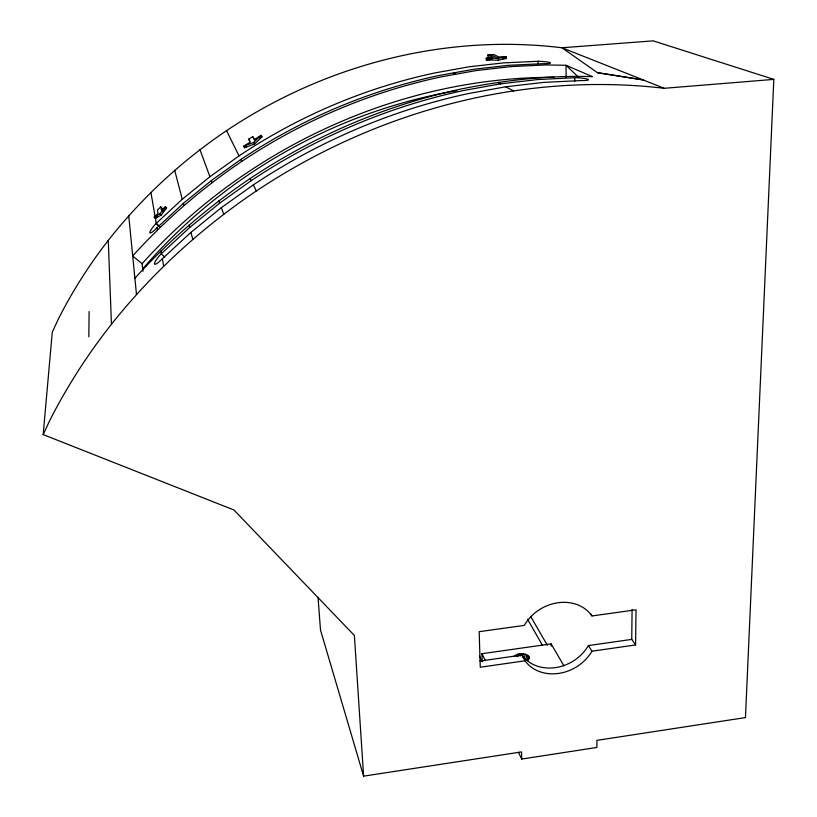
<?xml version="1.0" encoding="UTF-8"?>
<svg xmlns="http://www.w3.org/2000/svg" width="817" height="817" viewBox="0 0 817 817"><rect width="100%" height="100%" fill="white"/><g stroke="black" fill="none" stroke-linecap="round" stroke-linejoin="round"><path stroke-width="1.23" d="M487.912 54.923L492.978 57.394L486.238 58.181L486.34 59.958L498.227 60.192L498.227 58.395L490.486 54.688L487.912 54.923L488.004 56.679L491.048 58.17M498.227 60.192L506.172 58.426L506.183 56.649L498.789 56.965L493.652 54.494L490.486 54.688M88.839 336.788L89.114 311.563M635.585 644.95L636.034 609.809L591.968 615.957A40.339 34.079 -30.2 0 0 558.042 602.732A40.339 34.079 -30.2 0 0 524.351 625.383L479.171 631.684L480.263 667.223L524.994 660.81A40.339 34.079 -30.2 0 0 591.947 651.2L635.585 644.95L631.745 639.394L632.092 609.441M521.695 759.054L521.552 751.926L363.616 776.15L354.374 635.463L233.928 509.982L43.178 434.593L52.268 332.213L57.987 319.804A461.493 410.859 -30.6 0 1 108.273 240.392C141.658 197.908 181.772 160.878 226.544 130.649A461.493 410.859 -30.6 0 1 561.984 47.774L653.192 40.85L773.822 79.382L745.451 717.581L596.9 740.365L596.89 747.453L521.695 759.054L518.438 752.232M538.066 63.675L538.24 61.265A9.579 1.103 3.1 0 1 550.096 62.643A9.579 1.103 3.1 0 1 543.611 63.665L508.654 65.299L473.86 69.241L439.035 75.491A505.274 440.874 -30.4 0 0 240.801 159.519L211.337 180.577L183.355 203.351L156.752 227.984A9.641 1.777 -47.9 0 1 149.797 232.692A9.641 1.777 -47.9 0 1 155.996 223.582L182.273 199.236L209.918 176.717L239.024 155.914A499.861 437.248 -30.5 0 1 434.879 72.927L469.295 66.759L503.691 62.868L538.24 61.265M574.708 81.281L575.005 77.727A10.396 1.287 3.3 0 1 588.026 79.31A10.396 1.287 3.3 0 1 581.296 80.556L543.571 82.405L505.57 86.806L468.294 93.577A542.968 465.547 -30.3 0 0 253.331 184.877L221.336 207.692L190.953 232.355L162.072 258.999A10.458 2.083 -48.1 0 1 154.495 263.871A10.458 2.083 -48.1 0 1 161.184 253.821L189.687 227.504L219.661 203.157L251.238 180.639A536.708 461.523 -30.4 0 1 463.413 90.554L500.208 83.885L537.739 79.545L575.005 77.727M528.538 660.095L528.946 656.643C525.351 652.62 517.488 652.599 513.954 656.705M527.241 660.391L528.139 655.673M517.049 656.715L517.529 654.264M518.815 656.225L519.387 653.855M525.688 659.727L526.894 654.856M520.766 655.99L521.389 653.712M524.106 658.441L525.27 654.223M522.461 657.123L523.401 653.835M43.178 434.593L50.123 419.754A551.914 471.235 -30.3 0 1 111.449 324.257C152.483 272.653 201.656 227.759 256.334 190.964A551.914 471.235 -30.3 0 1 664.19 88.297L773.822 79.382M161.123 215.126L166.627 208.018L165.381 206.742L161.49 210.347L160.826 206.885L157.415 210.051L158.049 213.543L154.158 217.138L155.404 218.405L161.123 215.126L159.877 213.85L154.158 217.138M159.877 213.85L165.381 206.742M142.536 269.13C222.336 175.655 335.624 111.194 456.846 90.677M134.887 278.26C169.099 240.474 207.927 207.007 250.176 178.494A533.542 459.481 -30.4 0 1 460.941 89.033C504.16 80.26 548.319 75.184 592.468 76.665L566.038 65.299L546.062 64.921L511.268 66.575L476.26 70.548L441.221 76.849A508.113 442.773 -30.4 0 0 241.74 161.409C201.748 188.421 165.034 220.151 132.691 255.976L142.087 263.738L142.985 271.295M142.087 263.738C245.692 148.357 398.39 77.043 553.977 77.298M243.619 146.233L253.668 142.424L261.062 135.356L262.002 136.878L254.618 143.945L244.569 147.754L243.619 146.233L250.319 142.056L248.695 139.156L252.698 136.664L254.741 140.095M155.404 218.405L157.742 216.25M162.736 211.623L166.627 208.018M527.036 660.544L529.008 658.716L528.946 656.643M261.062 135.356L254.363 139.533L252.698 136.664M244.569 147.754L246.479 146.56M260.082 138.073L262.002 136.878M506.183 56.649L498.227 58.395L486.238 58.181M479.947 661.055L521.9 655.071A40.043 33.906 -30.2 0 0 588.393 645.573L631.745 639.394M479.426 656L482.204 661.719L481.959 653.702L551.097 643.888L563.924 665.814M486.34 59.958L491.946 59.304M502.475 58.589L506.172 58.426M597.462 72.693L643.142 79.913L561.984 47.774L597.462 72.693L643.142 79.913L664.19 88.297M500.995 83.763L497.89 82.333L500.208 83.885M505.57 86.806L513.668 90.932M453.415 72.917L455.682 74.245M161.184 253.821L164.697 256.936M155.996 223.582L159.56 226.779M159.724 226.615L156.251 223.307L150.92 192.393M578.691 77.421L566.038 65.299L566.11 77.452M160.826 206.885L162.052 208.151L162.512 210.469M590.773 614.139L591.968 615.957M588.393 645.573L591.947 651.2M253.668 142.424L254.618 143.945M248.695 139.156L249.634 140.657M530.784 616.641L547.359 645.267M527.568 619.286L542.539 645.45M521.9 655.071L524.994 660.81M226.544 130.649L239.024 155.914M240.801 159.519L241.74 161.409M250.176 178.494L251.238 180.639M253.331 184.877L256.334 190.964M481.959 653.702L485.298 660.514M199.951 149.695L209.918 176.717M211.337 180.577L212.083 182.6M218.813 200.87L219.661 203.157M221.336 207.692L223.735 214.207M363.616 776.15L320.499 630.009L318.048 597.37M174.695 170.324L182.273 199.236M183.355 203.351L183.917 205.516M189.044 225.063L189.687 227.504M190.953 232.355L192.771 239.32M157.017 227.718L157.415 230.026M161.01 250.911L161.47 253.525M162.358 258.713L163.645 266.148M128.749 215.8L136.49 294.518M108.273 240.392L111.449 324.257M551.097 643.888L551.128 646.165"/></g></svg>
